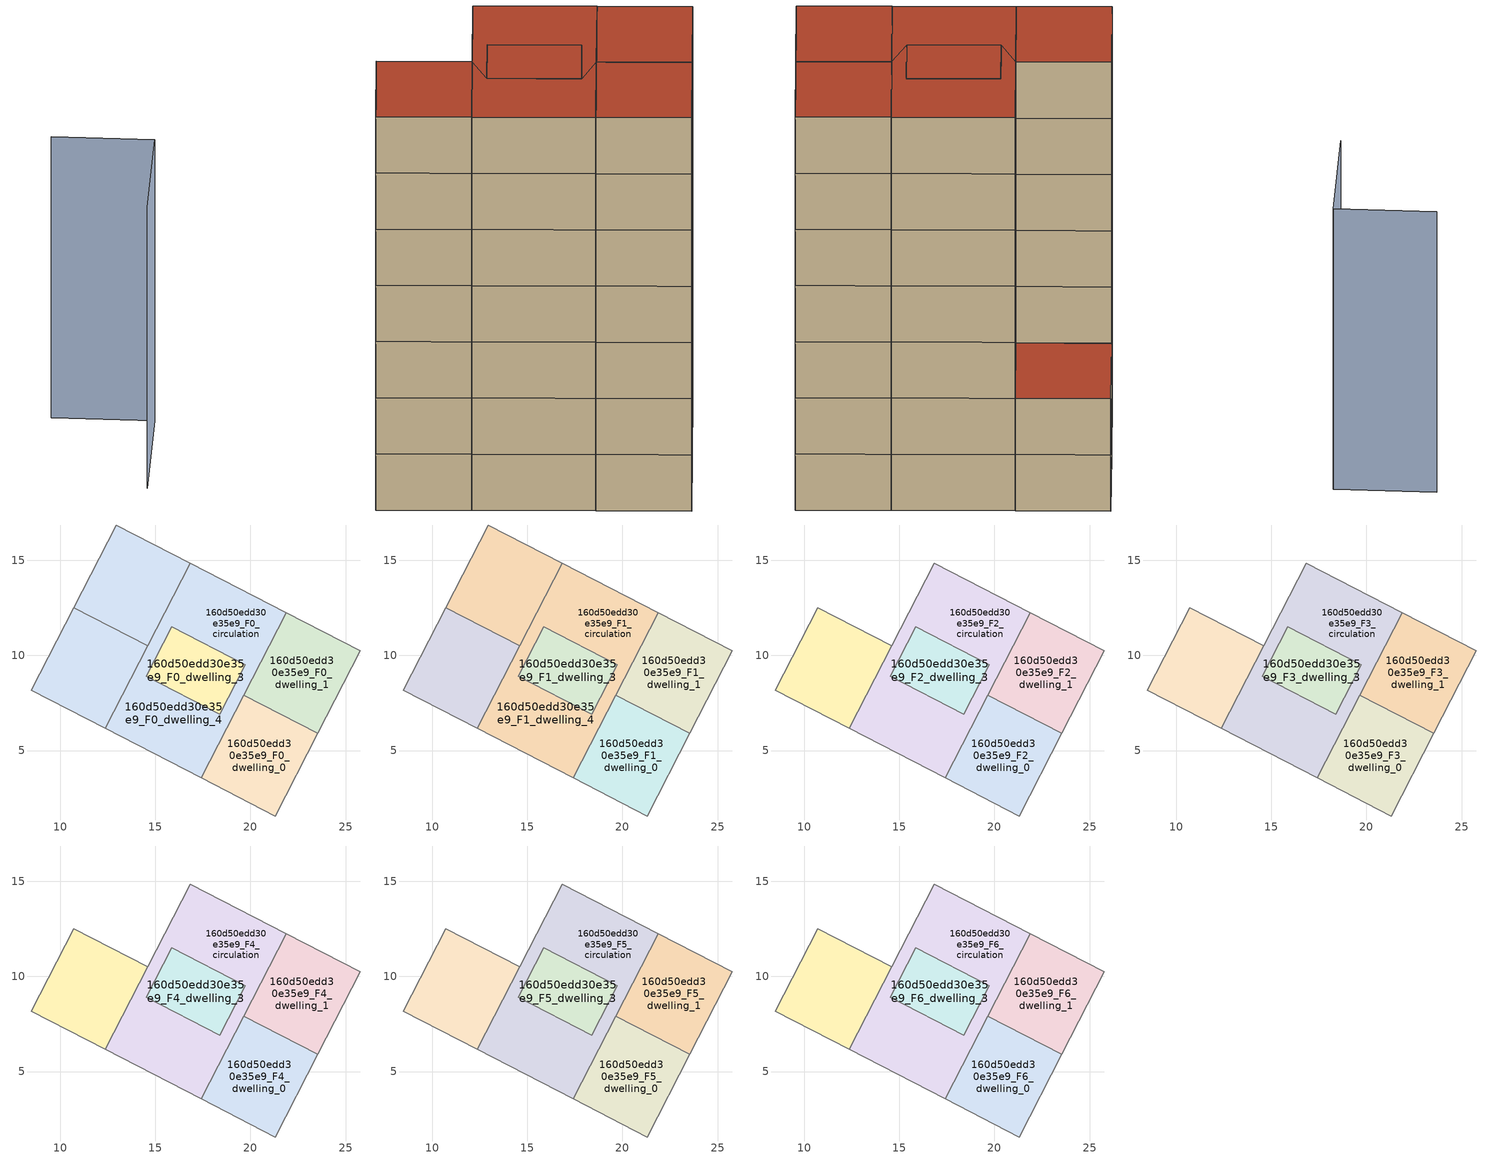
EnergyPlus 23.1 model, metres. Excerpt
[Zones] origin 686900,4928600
160d50edd30e35e9_F0_dwelling_0
 floor ground (EU_floor_Construction): 23.53,5.9 21.3,1.56 17.41,3.56 19.65,7.9 z0
 wall adiabatic (EU_wall_Construction): 21.3,1.56 23.53,5.9 19.65,7.9 17.41,3.56 21.3,1.56 z0:3
160d50edd30e35e9_F0_dwelling_1
 floor ground (EU_floor_Construction): 25.77,10.24 23.53,5.9 19.65,7.9 21.88,12.25 z0
 wall adiabatic (EU_wall_Construction): 23.53,5.9 25.77,10.24 21.88,12.25 19.65,7.9 23.53,5.9 z0:3
160d50edd30e35e9_F0_dwelling_2
 floor ground (EU_floor_Construction): 14.61,10.5 12.37,6.16 8.49,8.16 10.72,12.5 z0; 21.88,12.25 19.65,7.9 18.38,6.91 19.72,9.52 15.88,11.5 14.53,8.89 14.61,10.5 16.84,14.84 z0; 19.65,7.9 17.41,3.56 12.37,6.16 14.61,10.5 14.53,8.89 18.38,6.91 z0; 16.84,14.84 14.61,10.5 10.72,12.5 12.96,16.84 z0; 19.72,9.52 18.38,6.91 14.53,8.89 15.88,11.5 z0
 wall adiabatic (EU_wall_Construction): 12.37,6.16 17.41,3.56 19.65,7.9 21.88,12.25 16.84,14.84 14.61,10.5 12.37,6.16 z0:3
160d50edd30e35e9_F0_dwelling_3
 floor ground (EU_floor_Construction): 14.61,10.5 12.37,6.16 8.49,8.16 10.72,12.5 z0; 21.88,12.25 19.65,7.9 17.41,3.56 12.37,6.16 14.61,10.5 16.84,14.84 z0
 wall adiabatic (EU_wall_Construction): 10.72,12.5 8.49,8.16 12.37,6.16 14.61,10.5 z0:3
 wall to 160d50edd30e35e9_F0_dwelling_4 (EU_wall_Construction): 14.61,10.5 10.72,12.5 z0:3
160d50edd30e35e9_F0_dwelling_4
 floor ground (EU_floor_Construction): 21.88,12.25 19.65,7.9 17.41,3.56 12.37,6.16 14.61,10.5 16.84,14.84 z0; 16.84,14.84 14.61,10.5 10.72,12.5 12.96,16.84 z0
 wall adiabatic (EU_wall_Construction): 14.61,10.5 16.84,14.84 12.96,16.84 10.72,12.5 z0:3
160d50edd30e35e9_F0_circulation
 floor ground (EU_floor_Construction): 19.72,9.52 18.38,6.91 14.53,8.89 15.88,11.5 z0; 19.65,7.9 17.41,3.56 12.37,6.16 14.61,10.5 14.53,8.89 18.38,6.91 z0; 21.88,12.25 19.65,7.9 18.38,6.91 19.72,9.52 15.88,11.5 14.53,8.89 14.61,10.5 16.84,14.84 z0
 wall adiabatic (EU_wall_Construction): 15.88,11.5 14.53,8.89 18.38,6.91 19.72,9.52 15.88,11.5 z0:3
160d50edd30e35e9_F1_dwelling_0
 floor to 160d50edd30e35e9_F0_dwelling_0 (EU_floor_Construction): 23.53,5.9 21.3,1.56 17.41,3.56 19.65,7.9 z3
 wall adiabatic (EU_wall_Construction): 21.3,1.56 23.53,5.9 19.65,7.9 17.41,3.56 21.3,1.56 z3:6
160d50edd30e35e9_F1_dwelling_1
 floor to 160d50edd30e35e9_F0_dwelling_1 (EU_floor_Construction): 25.77,10.24 23.53,5.9 19.65,7.9 21.88,12.25 z3
 wall adiabatic (EU_wall_Construction): 23.53,5.9 25.77,10.24 21.88,12.25 19.65,7.9 23.53,5.9 z3:6
160d50edd30e35e9_F1_dwelling_2
 floor outside (EU_floor_Construction): 19.65,7.9 17.41,3.56 12.37,6.16 14.61,10.5 14.53,8.89 18.38,6.91 z3; 14.61,10.5 12.37,6.16 8.49,8.16 10.72,12.5 z3; 16.84,14.84 14.61,10.5 10.72,12.5 12.96,16.84 z3; 19.72,9.52 18.38,6.91 14.53,8.89 15.88,11.5 z3
 floor to 160d50edd30e35e9_F0_dwelling_2 (EU_floor_Construction): 21.88,12.25 19.65,7.9 18.38,6.91 19.72,9.52 15.88,11.5 14.53,8.89 14.61,10.5 16.84,14.84 z3
 wall adiabatic (EU_wall_Construction): 12.37,6.16 17.41,3.56 19.65,7.9 21.88,12.25 16.84,14.84 14.61,10.5 12.37,6.16 z3:6
 roof outside (EU_floor_Construction): 14.61,10.5 16.84,14.84 12.96,16.84 10.72,12.5 z6
160d50edd30e35e9_F1_dwelling_3
 floor to 160d50edd30e35e9_F0_dwelling_3 (EU_floor_Construction): 14.61,10.5 12.37,6.16 8.49,8.16 10.72,12.5 z3; 21.88,12.25 19.65,7.9 17.41,3.56 12.37,6.16 14.61,10.5 16.84,14.84 z3
 wall adiabatic (EU_wall_Construction): 10.72,12.5 8.49,8.16 12.37,6.16 14.61,10.5 z3:6
 wall to 160d50edd30e35e9_F1_dwelling_4 (EU_wall_Construction): 14.61,10.5 10.72,12.5 z3:6
160d50edd30e35e9_F1_dwelling_4
 floor to 160d50edd30e35e9_F0_dwelling_4 (EU_floor_Construction): 16.84,14.84 14.61,10.5 10.72,12.5 12.96,16.84 z3; 21.88,12.25 19.65,7.9 17.41,3.56 12.37,6.16 14.61,10.5 16.84,14.84 z3
 wall adiabatic (EU_wall_Construction): 14.61,10.5 16.84,14.84 12.96,16.84 10.72,12.5 z3:6
 roof outside (EU_roof_Construction): 14.61,10.5 16.84,14.84 12.96,16.84 10.72,12.5 z6; 17.41,3.56 19.65,7.9 21.88,12.25 16.84,14.84 14.61,10.5 12.37,6.16 z6
160d50edd30e35e9_F1_circulation
 floor to 160d50edd30e35e9_F0_circulation (EU_floor_Construction): 19.72,9.52 18.38,6.91 14.53,8.89 15.88,11.5 z3; 19.65,7.9 17.41,3.56 12.37,6.16 14.61,10.5 14.53,8.89 18.38,6.91 z3; 21.88,12.25 19.65,7.9 18.38,6.91 19.72,9.52 15.88,11.5 14.53,8.89 14.61,10.5 16.84,14.84 z3
 wall adiabatic (EU_wall_Construction): 15.88,11.5 14.53,8.89 18.38,6.91 19.72,9.52 15.88,11.5 z3:6
160d50edd30e35e9_F2_dwelling_0
 floor to 160d50edd30e35e9_F1_dwelling_0 (EU_floor_Construction): 23.53,5.9 21.3,1.56 17.41,3.56 19.65,7.9 z6
 wall adiabatic (EU_wall_Construction): 21.3,1.56 23.53,5.9 19.65,7.9 17.41,3.56 21.3,1.56 z6:9
160d50edd30e35e9_F2_dwelling_1
 floor to 160d50edd30e35e9_F1_dwelling_1 (EU_floor_Construction): 25.77,10.24 23.53,5.9 19.65,7.9 21.88,12.25 z6
 wall adiabatic (EU_wall_Construction): 23.53,5.9 25.77,10.24 21.88,12.25 19.65,7.9 23.53,5.9 z6:9
160d50edd30e35e9_F2_dwelling_2
 floor outside (EU_floor_Construction): 19.65,7.9 17.41,3.56 12.37,6.16 14.61,10.5 14.53,8.89 18.38,6.91 z6; 14.61,10.5 12.37,6.16 8.49,8.16 10.72,12.5 z6; 19.72,9.52 18.38,6.91 14.53,8.89 15.88,11.5 z6
 floor to 160d50edd30e35e9_F1_dwelling_2 (EU_floor_Construction): 21.88,12.25 19.65,7.9 18.38,6.91 19.72,9.52 15.88,11.5 14.53,8.89 14.61,10.5 16.84,14.84 z6
 wall adiabatic (EU_wall_Construction): 12.37,6.16 17.41,3.56 19.65,7.9 21.88,12.25 16.84,14.84 14.61,10.5 12.37,6.16 z6:9
160d50edd30e35e9_F2_dwelling_3
 floor to 160d50edd30e35e9_F1_dwelling_3 (EU_floor_Construction): 14.61,10.5 12.37,6.16 8.49,8.16 10.72,12.5 z6; 21.88,12.25 19.65,7.9 17.41,3.56 12.37,6.16 14.61,10.5 16.84,14.84 z6
 wall adiabatic (EU_wall_Construction): 12.37,6.16 14.61,10.5 10.72,12.5 8.49,8.16 12.37,6.16 z6:9
160d50edd30e35e9_F2_circulation
 floor to 160d50edd30e35e9_F1_circulation (EU_floor_Construction): 19.72,9.52 18.38,6.91 14.53,8.89 15.88,11.5 z6; 19.65,7.9 17.41,3.56 12.37,6.16 14.61,10.5 14.53,8.89 18.38,6.91 z6; 21.88,12.25 19.65,7.9 18.38,6.91 19.72,9.52 15.88,11.5 14.53,8.89 14.61,10.5 16.84,14.84 z6
 wall adiabatic (EU_wall_Construction): 15.88,11.5 14.53,8.89 18.38,6.91 19.72,9.52 15.88,11.5 z6:9
160d50edd30e35e9_F3_dwelling_0
 floor to 160d50edd30e35e9_F2_dwelling_0 (EU_floor_Construction): 23.53,5.9 21.3,1.56 17.41,3.56 19.65,7.9 z9
 wall adiabatic (EU_wall_Construction): 21.3,1.56 23.53,5.9 19.65,7.9 17.41,3.56 21.3,1.56 z9:12
160d50edd30e35e9_F3_dwelling_1
 floor to 160d50edd30e35e9_F2_dwelling_1 (EU_floor_Construction): 25.77,10.24 23.53,5.9 19.65,7.9 21.88,12.25 z9
 wall adiabatic (EU_wall_Construction): 23.53,5.9 25.77,10.24 21.88,12.25 19.65,7.9 23.53,5.9 z9:12
160d50edd30e35e9_F3_dwelling_2
 floor outside (EU_floor_Construction): 19.65,7.9 17.41,3.56 12.37,6.16 14.61,10.5 14.53,8.89 18.38,6.91 z9; 14.61,10.5 12.37,6.16 8.49,8.16 10.72,12.5 z9; 19.72,9.52 18.38,6.91 14.53,8.89 15.88,11.5 z9
 floor to 160d50edd30e35e9_F2_dwelling_2 (EU_floor_Construction): 21.88,12.25 19.65,7.9 18.38,6.91 19.72,9.52 15.88,11.5 14.53,8.89 14.61,10.5 16.84,14.84 z9
 wall adiabatic (EU_wall_Construction): 12.37,6.16 17.41,3.56 19.65,7.9 21.88,12.25 16.84,14.84 14.61,10.5 12.37,6.16 z9:12
160d50edd30e35e9_F3_dwelling_3
 floor to 160d50edd30e35e9_F2_dwelling_3 (EU_floor_Construction): 14.61,10.5 12.37,6.16 8.49,8.16 10.72,12.5 z9; 21.88,12.25 19.65,7.9 17.41,3.56 12.37,6.16 14.61,10.5 16.84,14.84 z9
 wall adiabatic (EU_wall_Construction): 12.37,6.16 14.61,10.5 10.72,12.5 8.49,8.16 12.37,6.16 z9:12
160d50edd30e35e9_F3_circulation
 floor to 160d50edd30e35e9_F2_circulation (EU_floor_Construction): 19.72,9.52 18.38,6.91 14.53,8.89 15.88,11.5 z9; 19.65,7.9 17.41,3.56 12.37,6.16 14.61,10.5 14.53,8.89 18.38,6.91 z9; 21.88,12.25 19.65,7.9 18.38,6.91 19.72,9.52 15.88,11.5 14.53,8.89 14.61,10.5 16.84,14.84 z9
 wall adiabatic (EU_wall_Construction): 15.88,11.5 14.53,8.89 18.38,6.91 19.72,9.52 15.88,11.5 z9:12
160d50edd30e35e9_F4_dwelling_0
 floor to 160d50edd30e35e9_F3_dwelling_0 (EU_floor_Construction): 23.53,5.9 21.3,1.56 17.41,3.56 19.65,7.9 z12
 wall adiabatic (EU_wall_Construction): 21.3,1.56 23.53,5.9 19.65,7.9 17.41,3.56 21.3,1.56 z12:15
160d50edd30e35e9_F4_dwelling_1
 floor to 160d50edd30e35e9_F3_dwelling_1 (EU_floor_Construction): 25.77,10.24 23.53,5.9 19.65,7.9 21.88,12.25 z12
 wall adiabatic (EU_wall_Construction): 23.53,5.9 25.77,10.24 21.88,12.25 19.65,7.9 23.53,5.9 z12:15
160d50edd30e35e9_F4_dwelling_2
 floor outside (EU_floor_Construction): 19.65,7.9 17.41,3.56 12.37,6.16 14.61,10.5 14.53,8.89 18.38,6.91 z12; 14.61,10.5 12.37,6.16 8.49,8.16 10.72,12.5 z12; 19.72,9.52 18.38,6.91 14.53,8.89 15.88,11.5 z12
 floor to 160d50edd30e35e9_F3_dwelling_2 (EU_floor_Construction): 21.88,12.25 19.65,7.9 18.38,6.91 19.72,9.52 15.88,11.5 14.53,8.89 14.61,10.5 16.84,14.84 z12
 wall adiabatic (EU_wall_Construction): 12.37,6.16 17.41,3.56 19.65,7.9 21.88,12.25 16.84,14.84 14.61,10.5 12.37,6.16 z12:15
160d50edd30e35e9_F4_dwelling_3
 floor to 160d50edd30e35e9_F3_dwelling_3 (EU_floor_Construction): 14.61,10.5 12.37,6.16 8.49,8.16 10.72,12.5 z12; 21.88,12.25 19.65,7.9 17.41,3.56 12.37,6.16 14.61,10.5 16.84,14.84 z12
 wall adiabatic (EU_wall_Construction): 12.37,6.16 14.61,10.5 10.72,12.5 8.49,8.16 12.37,6.16 z12:15
160d50edd30e35e9_F4_circulation
 floor to 160d50edd30e35e9_F3_circulation (EU_floor_Construction): 19.72,9.52 18.38,6.91 14.53,8.89 15.88,11.5 z12; 19.65,7.9 17.41,3.56 12.37,6.16 14.61,10.5 14.53,8.89 18.38,6.91 z12; 21.88,12.25 19.65,7.9 18.38,6.91 19.72,9.52 15.88,11.5 14.53,8.89 14.61,10.5 16.84,14.84 z12
 wall adiabatic (EU_wall_Construction): 15.88,11.5 14.53,8.89 18.38,6.91 19.72,9.52 15.88,11.5 z12:15
160d50edd30e35e9_F5_dwelling_0
 floor to 160d50edd30e35e9_F4_dwelling_0 (EU_floor_Construction): 23.53,5.9 21.3,1.56 17.41,3.56 19.65,7.9 z15
 wall adiabatic (EU_wall_Construction): 21.3,1.56 23.53,5.9 19.65,7.9 17.41,3.56 21.3,1.56 z15:18
160d50edd30e35e9_F5_dwelling_1
 floor to 160d50edd30e35e9_F4_dwelling_1 (EU_floor_Construction): 25.77,10.24 23.53,5.9 19.65,7.9 21.88,12.25 z15
 wall adiabatic (EU_wall_Construction): 23.53,5.9 25.77,10.24 21.88,12.25 19.65,7.9 23.53,5.9 z15:18
160d50edd30e35e9_F5_dwelling_2
 floor outside (EU_floor_Construction): 19.65,7.9 17.41,3.56 12.37,6.16 14.61,10.5 14.53,8.89 18.38,6.91 z15; 14.61,10.5 12.37,6.16 8.49,8.16 10.72,12.5 z15; 19.72,9.52 18.38,6.91 14.53,8.89 15.88,11.5 z15
 floor to 160d50edd30e35e9_F4_dwelling_2 (EU_floor_Construction): 21.88,12.25 19.65,7.9 18.38,6.91 19.72,9.52 15.88,11.5 14.53,8.89 14.61,10.5 16.84,14.84 z15
 wall adiabatic (EU_wall_Construction): 12.37,6.16 17.41,3.56 19.65,7.9 21.88,12.25 16.84,14.84 14.61,10.5 12.37,6.16 z15:18
160d50edd30e35e9_F5_dwelling_3
 floor to 160d50edd30e35e9_F4_dwelling_3 (EU_floor_Construction): 14.61,10.5 12.37,6.16 8.49,8.16 10.72,12.5 z15; 21.88,12.25 19.65,7.9 17.41,3.56 12.37,6.16 14.61,10.5 16.84,14.84 z15
 wall adiabatic (EU_wall_Construction): 12.37,6.16 14.61,10.5 10.72,12.5 8.49,8.16 12.37,6.16 z15:18
160d50edd30e35e9_F5_circulation
 floor to 160d50edd30e35e9_F4_circulation (EU_floor_Construction): 19.72,9.52 18.38,6.91 14.53,8.89 15.88,11.5 z15; 19.65,7.9 17.41,3.56 12.37,6.16 14.61,10.5 14.53,8.89 18.38,6.91 z15; 21.88,12.25 19.65,7.9 18.38,6.91 19.72,9.52 15.88,11.5 14.53,8.89 14.61,10.5 16.84,14.84 z15
 wall adiabatic (EU_wall_Construction): 15.88,11.5 14.53,8.89 18.38,6.91 19.72,9.52 15.88,11.5 z15:18
160d50edd30e35e9_F6_dwelling_0
 floor to 160d50edd30e35e9_F5_dwelling_0 (EU_floor_Construction): 23.53,5.9 21.3,1.56 17.41,3.56 19.65,7.9 z18
 wall adiabatic (EU_wall_Construction): 21.3,1.56 23.53,5.9 19.65,7.9 17.41,3.56 21.3,1.56 z18:21
 roof outside (EU_roof_Construction): 21.3,1.56 23.53,5.9 19.65,7.9 17.41,3.56 z21
160d50edd30e35e9_F6_dwelling_1
 floor to 160d50edd30e35e9_F5_dwelling_1 (EU_floor_Construction): 25.77,10.24 23.53,5.9 19.65,7.9 21.88,12.25 z18
 wall adiabatic (EU_wall_Construction): 23.53,5.9 25.77,10.24 21.88,12.25 19.65,7.9 23.53,5.9 z18:21
 roof outside (EU_roof_Construction): 23.53,5.9 25.77,10.24 21.88,12.25 19.65,7.9 z21
160d50edd30e35e9_F6_dwelling_2
 floor outside (EU_floor_Construction): 19.65,7.9 17.41,3.56 12.37,6.16 14.61,10.5 14.53,8.89 18.38,6.91 z18; 14.61,10.5 12.37,6.16 8.49,8.16 10.72,12.5 z18; 19.72,9.52 18.38,6.91 14.53,8.89 15.88,11.5 z18
 floor to 160d50edd30e35e9_F5_dwelling_2 (EU_floor_Construction): 21.88,12.25 19.65,7.9 18.38,6.91 19.72,9.52 15.88,11.5 14.53,8.89 14.61,10.5 16.84,14.84 z18
 wall adiabatic (EU_wall_Construction): 12.37,6.16 17.41,3.56 19.65,7.9 21.88,12.25 16.84,14.84 14.61,10.5 12.37,6.16 z18:21
 roof outside (EU_roof_Construction): 19.65,7.9 21.88,12.25 16.84,14.84 14.61,10.5 14.53,8.89 15.88,11.5 19.72,9.52 18.38,6.91 z21; 12.37,6.16 14.61,10.5 10.72,12.5 8.49,8.16 z21; 17.41,3.56 19.65,7.9 18.38,6.91 14.53,8.89 14.61,10.5 12.37,6.16 z21; 18.38,6.91 19.72,9.52 15.88,11.5 14.53,8.89 z21
160d50edd30e35e9_F6_dwelling_3
 floor to 160d50edd30e35e9_F5_dwelling_3 (EU_floor_Construction): 14.61,10.5 12.37,6.16 8.49,8.16 10.72,12.5 z18; 21.88,12.25 19.65,7.9 17.41,3.56 12.37,6.16 14.61,10.5 16.84,14.84 z18
 wall adiabatic (EU_wall_Construction): 12.37,6.16 14.61,10.5 10.72,12.5 8.49,8.16 12.37,6.16 z18:21
 roof outside (EU_roof_Construction): 17.41,3.56 19.65,7.9 21.88,12.25 16.84,14.84 14.61,10.5 12.37,6.16 z21; 12.37,6.16 14.61,10.5 10.72,12.5 8.49,8.16 z21
160d50edd30e35e9_F6_circulation
 floor to 160d50edd30e35e9_F5_circulation (EU_floor_Construction): 19.72,9.52 18.38,6.91 14.53,8.89 15.88,11.5 z18; 19.65,7.9 17.41,3.56 12.37,6.16 14.61,10.5 14.53,8.89 18.38,6.91 z18; 21.88,12.25 19.65,7.9 18.38,6.91 19.72,9.52 15.88,11.5 14.53,8.89 14.61,10.5 16.84,14.84 z18
 wall adiabatic (EU_wall_Construction): 15.88,11.5 14.53,8.89 18.38,6.91 19.72,9.52 15.88,11.5 z18:21
 roof outside (EU_roof_Construction): 19.65,7.9 21.88,12.25 16.84,14.84 14.61,10.5 14.53,8.89 15.88,11.5 19.72,9.52 18.38,6.91 z21; 18.38,6.91 19.72,9.52 15.88,11.5 14.53,8.89 z21; 17.41,3.56 19.65,7.9 18.38,6.91 14.53,8.89 14.61,10.5 12.37,6.16 z21
shading: -1.04,22.12 3.04,19.74 / 3.04,19.74 0.06,14.6 z0:15
[Building]
EU S2 Campaign: North Axis=0; Terrain=City; Solar Distribution=FullExterior
[Site:Location]
Bologna: Latitude=44.5; Longitude=11.25; Time Zone=1; Elevation=37
[SizingPeriod:WeatherFileDays]
AnnualSizingPeriod: Begin Month=1; Begin Day of Month=1; End Month=12; End Day of Month=31; Day of Week for Start Day=Monday; Use Weather File Daylight Saving Period=No; Use Weather File Rain and Snow Indicators=No
[MATERIAL]
EU_InternalMass_Material: Roughness=MediumRough; Thickness=0.1; Conductivity=1; Density=1800; Specific Heat=900; Thermal Absorptance=0.9; Solar Absorptance=0.7; Visible Absorptance=0.7
[MATERIAL:NOMASS] Roughness=MediumRough; Thermal Absorptance=0.9; Solar Absorptance=0.7; Visible Absorptance=0.7
Name | Thermal Resistance
EU_wall_NoMass | 0.779417
EU_roof_NoMass | 0.435466
EU_floor_NoMass | 0.588222
[CONSTRUCTION]
EU_wall_Construction: EU_wall_NoMass
EU_roof_Construction: EU_roof_NoMass
EU_floor_Construction: EU_floor_NoMass
EU_InternalMass_Construction: EU_InternalMass_Material
[ZONE] Type=1; Multiplier=1; Ceiling Height=autocalculate; Floor Area=autocalculate; Part of Total Floor Area=Yes
Name | Volume
160d50edd30e35e9_F0_dwelling_0; 160d50edd30e35e9_F1_dwelling_0; 160d50edd30e35e9_F2_dwelling_0; 160d50edd30e35e9_F3_dwelling_0; 160d50edd30e35e9_F4_dwelling_0; 160d50edd30e35e9_F5_dwelling_0; 160d50edd30e35e9_F6_dwelling_0 | 64.0554
160d50edd30e35e9_F0_dwelling_1; 160d50edd30e35e9_F1_dwelling_1; 160d50edd30e35e9_F2_dwelling_1; 160d50edd30e35e9_F3_dwelling_1; 160d50edd30e35e9_F4_dwelling_1; 160d50edd30e35e9_F5_dwelling_1; 160d50edd30e35e9_F6_dwelling_1 | 64.0562
160d50edd30e35e9_F0_dwelling_2; 160d50edd30e35e9_F1_dwelling_2 | 294.232
160d50edd30e35e9_F2_dwelling_2; 160d50edd30e35e9_F3_dwelling_2; 160d50edd30e35e9_F4_dwelling_2; 160d50edd30e35e9_F5_dwelling_2; 160d50edd30e35e9_F6_dwelling_2; 160d50edd30e35e9_F1_dwelling_3; 160d50edd30e35e9_F2_dwelling_3; 160d50edd30e35e9_F3_dwelling_3; 160d50edd30e35e9_F4_dwelling_3; 160d50edd30e35e9_F5_dwelling_3; 160d50edd30e35e9_F6_dwelling_3; 160d50edd30e35e9_F0_dwelling_4; 160d50edd30e35e9_F1_dwelling_4 | 230.177
160d50edd30e35e9_F0_dwelling_3 | 230.176
160d50edd30e35e9_F0_circulation; 160d50edd30e35e9_F1_circulation; 160d50edd30e35e9_F2_circulation; 160d50edd30e35e9_F3_circulation; 160d50edd30e35e9_F4_circulation; 160d50edd30e35e9_F5_circulation; 160d50edd30e35e9_F6_circulation | 166.121
[INTERNALMASS] Construction=EU_InternalMass_Construction
Name | Zone or ZoneList | Surface Area
160d50edd30e35e9_F0_dwelling_0_EU_InternalMass | 160d50edd30e35e9_F0_dwelling_0 | 21.3517
160d50edd30e35e9_F0_dwelling_1_EU_InternalMass | 160d50edd30e35e9_F0_dwelling_1 | 21.3517
160d50edd30e35e9_F0_dwelling_2_EU_InternalMass | 160d50edd30e35e9_F0_dwelling_2 | 42.7034
160d50edd30e35e9_F0_dwelling_3_EU_InternalMass | 160d50edd30e35e9_F0_dwelling_3 | 21.3517
160d50edd30e35e9_F0_dwelling_4_EU_InternalMass | 160d50edd30e35e9_F0_dwelling_4 | 21.3517
160d50edd30e35e9_F1_dwelling_0_EU_InternalMass | 160d50edd30e35e9_F1_dwelling_0 | 21.3517
160d50edd30e35e9_F1_dwelling_1_EU_InternalMass | 160d50edd30e35e9_F1_dwelling_1 | 21.3517
160d50edd30e35e9_F1_dwelling_2_EU_InternalMass | 160d50edd30e35e9_F1_dwelling_2 | 42.7034
160d50edd30e35e9_F1_dwelling_3_EU_InternalMass | 160d50edd30e35e9_F1_dwelling_3 | 21.3517
160d50edd30e35e9_F1_dwelling_4_EU_InternalMass | 160d50edd30e35e9_F1_dwelling_4 | 21.3517
160d50edd30e35e9_F2_dwelling_0_EU_InternalMass | 160d50edd30e35e9_F2_dwelling_0 | 32.0276
160d50edd30e35e9_F2_dwelling_1_EU_InternalMass | 160d50edd30e35e9_F2_dwelling_1 | 32.0276
160d50edd30e35e9_F2_dwelling_2_EU_InternalMass | 160d50edd30e35e9_F2_dwelling_2 | 32.0276
160d50edd30e35e9_F2_dwelling_3_EU_InternalMass | 160d50edd30e35e9_F2_dwelling_3 | 32.0276
160d50edd30e35e9_F3_dwelling_0_EU_InternalMass | 160d50edd30e35e9_F3_dwelling_0 | 32.0276
160d50edd30e35e9_F3_dwelling_1_EU_InternalMass | 160d50edd30e35e9_F3_dwelling_1 | 32.0276
160d50edd30e35e9_F3_dwelling_2_EU_InternalMass | 160d50edd30e35e9_F3_dwelling_2 | 32.0276
160d50edd30e35e9_F3_dwelling_3_EU_InternalMass | 160d50edd30e35e9_F3_dwelling_3 | 32.0276
160d50edd30e35e9_F4_dwelling_0_EU_InternalMass | 160d50edd30e35e9_F4_dwelling_0 | 32.0276
160d50edd30e35e9_F4_dwelling_1_EU_InternalMass | 160d50edd30e35e9_F4_dwelling_1 | 32.0276
160d50edd30e35e9_F4_dwelling_2_EU_InternalMass | 160d50edd30e35e9_F4_dwelling_2 | 32.0276
160d50edd30e35e9_F4_dwelling_3_EU_InternalMass | 160d50edd30e35e9_F4_dwelling_3 | 32.0276
160d50edd30e35e9_F5_dwelling_0_EU_InternalMass | 160d50edd30e35e9_F5_dwelling_0 | 32.0276
160d50edd30e35e9_F5_dwelling_1_EU_InternalMass | 160d50edd30e35e9_F5_dwelling_1 | 32.0276
160d50edd30e35e9_F5_dwelling_2_EU_InternalMass | 160d50edd30e35e9_F5_dwelling_2 | 32.0276
160d50edd30e35e9_F5_dwelling_3_EU_InternalMass | 160d50edd30e35e9_F5_dwelling_3 | 32.0276
160d50edd30e35e9_F6_dwelling_0_EU_InternalMass | 160d50edd30e35e9_F6_dwelling_0 | 32.0276
160d50edd30e35e9_F6_dwelling_1_EU_InternalMass | 160d50edd30e35e9_F6_dwelling_1 | 32.0276
160d50edd30e35e9_F6_dwelling_2_EU_InternalMass | 160d50edd30e35e9_F6_dwelling_2 | 32.0276
160d50edd30e35e9_F6_dwelling_3_EU_InternalMass | 160d50edd30e35e9_F6_dwelling_3 | 32.0276
[OTHEREQUIPMENT] Fuel Type=Electricity; Design Level Calculation Method=Watts/Area; Power per Zone Floor Area=1; Fraction Latent=0; Fraction Radiant=0; Fraction Lost=0; Carbon Dioxide Generation Rate=0; EndUse Subcategory=EU_Step8_InternalGains
Name | Zone or ZoneList or Space or SpaceList | Schedule
EU_Step8_InternalGain_160d50edd30e35e9_F0_dwelling_0_f000 | 160d50edd30e35e9_F0_dwelling_0 | EU_Step8_GainSchedule_160d50edd30e35e9_F0_dwelling_0_f000
EU_Step8_InternalGain_160d50edd30e35e9_F0_dwelling_1_f000 | 160d50edd30e35e9_F0_dwelling_1 | EU_Step8_GainSchedule_160d50edd30e35e9_F0_dwelling_1_f000
EU_Step8_InternalGain_160d50edd30e35e9_F0_dwelling_2_f000 | 160d50edd30e35e9_F0_dwelling_2 | EU_Step8_GainSchedule_160d50edd30e35e9_F0_dwelling_2_f000
EU_Step8_InternalGain_160d50edd30e35e9_F0_dwelling_3_f000 | 160d50edd30e35e9_F0_dwelling_3 | EU_Step8_GainSchedule_160d50edd30e35e9_F0_dwelling_3_f000
EU_Step8_InternalGain_160d50edd30e35e9_F0_dwelling_4_f000 | 160d50edd30e35e9_F0_dwelling_4 | EU_Step8_GainSchedule_160d50edd30e35e9_F0_dwelling_4_f000
EU_Step8_InternalGain_160d50edd30e35e9_F1_dwelling_0_f000 | 160d50edd30e35e9_F1_dwelling_0 | EU_Step8_GainSchedule_160d50edd30e35e9_F1_dwelling_0_f000
EU_Step8_InternalGain_160d50edd30e35e9_F1_dwelling_1_f000 | 160d50edd30e35e9_F1_dwelling_1 | EU_Step8_GainSchedule_160d50edd30e35e9_F1_dwelling_1_f000
EU_Step8_InternalGain_160d50edd30e35e9_F1_dwelling_2_f000 | 160d50edd30e35e9_F1_dwelling_2 | EU_Step8_GainSchedule_160d50edd30e35e9_F1_dwelling_2_f000
EU_Step8_InternalGain_160d50edd30e35e9_F1_dwelling_3_f000 | 160d50edd30e35e9_F1_dwelling_3 | EU_Step8_GainSchedule_160d50edd30e35e9_F1_dwelling_3_f000
EU_Step8_InternalGain_160d50edd30e35e9_F1_dwelling_4_f000 | 160d50edd30e35e9_F1_dwelling_4 | EU_Step8_GainSchedule_160d50edd30e35e9_F1_dwelling_4_f000
EU_Step8_InternalGain_160d50edd30e35e9_F2_dwelling_0_f000 | 160d50edd30e35e9_F2_dwelling_0 | EU_Step8_GainSchedule_160d50edd30e35e9_F2_dwelling_0_f000
EU_Step8_InternalGain_160d50edd30e35e9_F2_dwelling_1_f000 | 160d50edd30e35e9_F2_dwelling_1 | EU_Step8_GainSchedule_160d50edd30e35e9_F2_dwelling_1_f000
EU_Step8_InternalGain_160d50edd30e35e9_F2_dwelling_2_f000 | 160d50edd30e35e9_F2_dwelling_2 | EU_Step8_GainSchedule_160d50edd30e35e9_F2_dwelling_2_f000
EU_Step8_InternalGain_160d50edd30e35e9_F2_dwelling_3_f000 | 160d50edd30e35e9_F2_dwelling_3 | EU_Step8_GainSchedule_160d50edd30e35e9_F2_dwelling_3_f000
EU_Step8_InternalGain_160d50edd30e35e9_F3_dwelling_0_f000 | 160d50edd30e35e9_F3_dwelling_0 | EU_Step8_GainSchedule_160d50edd30e35e9_F3_dwelling_0_f000
EU_Step8_InternalGain_160d50edd30e35e9_F3_dwelling_1_f000 | 160d50edd30e35e9_F3_dwelling_1 | EU_Step8_GainSchedule_160d50edd30e35e9_F3_dwelling_1_f000
EU_Step8_InternalGain_160d50edd30e35e9_F3_dwelling_2_f000 | 160d50edd30e35e9_F3_dwelling_2 | EU_Step8_GainSchedule_160d50edd30e35e9_F3_dwelling_2_f000
EU_Step8_InternalGain_160d50edd30e35e9_F3_dwelling_3_f000 | 160d50edd30e35e9_F3_dwelling_3 | EU_Step8_GainSchedule_160d50edd30e35e9_F3_dwelling_3_f000
EU_Step8_InternalGain_160d50edd30e35e9_F4_dwelling_0_f000 | 160d50edd30e35e9_F4_dwelling_0 | EU_Step8_GainSchedule_160d50edd30e35e9_F4_dwelling_0_f000
EU_Step8_InternalGain_160d50edd30e35e9_F4_dwelling_1_f000 | 160d50edd30e35e9_F4_dwelling_1 | EU_Step8_GainSchedule_160d50edd30e35e9_F4_dwelling_1_f000
EU_Step8_InternalGain_160d50edd30e35e9_F4_dwelling_2_f000 | 160d50edd30e35e9_F4_dwelling_2 | EU_Step8_GainSchedule_160d50edd30e35e9_F4_dwelling_2_f000
EU_Step8_InternalGain_160d50edd30e35e9_F4_dwelling_3_f000 | 160d50edd30e35e9_F4_dwelling_3 | EU_Step8_GainSchedule_160d50edd30e35e9_F4_dwelling_3_f000
EU_Step8_InternalGain_160d50edd30e35e9_F5_dwelling_0_f000 | 160d50edd30e35e9_F5_dwelling_0 | EU_Step8_GainSchedule_160d50edd30e35e9_F5_dwelling_0_f000
EU_Step8_InternalGain_160d50edd30e35e9_F5_dwelling_1_f000 | 160d50edd30e35e9_F5_dwelling_1 | EU_Step8_GainSchedule_160d50edd30e35e9_F5_dwelling_1_f000
EU_Step8_InternalGain_160d50edd30e35e9_F5_dwelling_2_f000 | 160d50edd30e35e9_F5_dwelling_2 | EU_Step8_GainSchedule_160d50edd30e35e9_F5_dwelling_2_f000
EU_Step8_InternalGain_160d50edd30e35e9_F5_dwelling_3_f000 | 160d50edd30e35e9_F5_dwelling_3 | EU_Step8_GainSchedule_160d50edd30e35e9_F5_dwelling_3_f000
EU_Step8_InternalGain_160d50edd30e35e9_F6_dwelling_0_f000 | 160d50edd30e35e9_F6_dwelling_0 | EU_Step8_GainSchedule_160d50edd30e35e9_F6_dwelling_0_f000
EU_Step8_InternalGain_160d50edd30e35e9_F6_dwelling_1_f000 | 160d50edd30e35e9_F6_dwelling_1 | EU_Step8_GainSchedule_160d50edd30e35e9_F6_dwelling_1_f000
EU_Step8_InternalGain_160d50edd30e35e9_F6_dwelling_2_f000 | 160d50edd30e35e9_F6_dwelling_2 | EU_Step8_GainSchedule_160d50edd30e35e9_F6_dwelling_2_f000
EU_Step8_InternalGain_160d50edd30e35e9_F6_dwelling_3_f000 | 160d50edd30e35e9_F6_dwelling_3 | EU_Step8_GainSchedule_160d50edd30e35e9_F6_dwelling_3_f000
[ZONEINFILTRATION:DESIGNFLOWRATE] Schedule=EU_AlwaysOn; Design Flow Rate Calculation Method=Flow/Area; Flow Rate per Floor Area=0.0005; Constant Term Coefficient=1; Temperature Term Coefficient=0; Velocity Term Coefficient=0; Velocity Squared Term Coefficient=0
Name | Zone or ZoneList or Space or SpaceList
EU_Circulation_Infiltration_160d50edd30e35e9_F0_circulation | 160d50edd30e35e9_F0_circulation
EU_Circulation_Infiltration_160d50edd30e35e9_F1_circulation | 160d50edd30e35e9_F1_circulation
EU_Circulation_Infiltration_160d50edd30e35e9_F2_circulation | 160d50edd30e35e9_F2_circulation
EU_Circulation_Infiltration_160d50edd30e35e9_F3_circulation | 160d50edd30e35e9_F3_circulation
EU_Circulation_Infiltration_160d50edd30e35e9_F4_circulation | 160d50edd30e35e9_F4_circulation
EU_Circulation_Infiltration_160d50edd30e35e9_F5_circulation | 160d50edd30e35e9_F5_circulation
EU_Circulation_Infiltration_160d50edd30e35e9_F6_circulation | 160d50edd30e35e9_F6_circulation
[ZONEVENTILATION:DESIGNFLOWRATE] Schedule=EU_AlwaysOn; Design Flow Rate Calculation Method=AirChanges/Hour; Air Changes per Hour=0.712058; Ventilation Type=Natural; Fan Pressure Rise=0; Fan Total Efficiency=1; Constant Term Coefficient=1; Temperature Term Coefficient=0; Velocity Term Coefficient=0; Velocity Squared Term Coefficient=0; Minimum Indoor Temperature=-100; Maximum Indoor Temperature=100; Delta Temperature=-100; Minimum Outdoor Temperature=-100; Maximum Outdoor Temperature=100; Maximum Wind Speed=40
Name | Zone or ZoneList or Space or SpaceList
EU_ConstantAir_160d50edd30e35e9_F0_dwelling_0 | 160d50edd30e35e9_F0_dwelling_0
EU_ConstantAir_160d50edd30e35e9_F0_dwelling_1 | 160d50edd30e35e9_F0_dwelling_1
EU_ConstantAir_160d50edd30e35e9_F0_dwelling_2 | 160d50edd30e35e9_F0_dwelling_2
EU_ConstantAir_160d50edd30e35e9_F0_dwelling_3 | 160d50edd30e35e9_F0_dwelling_3
EU_ConstantAir_160d50edd30e35e9_F0_dwelling_4 | 160d50edd30e35e9_F0_dwelling_4
EU_ConstantAir_160d50edd30e35e9_F1_dwelling_0 | 160d50edd30e35e9_F1_dwelling_0
EU_ConstantAir_160d50edd30e35e9_F1_dwelling_1 | 160d50edd30e35e9_F1_dwelling_1
EU_ConstantAir_160d50edd30e35e9_F1_dwelling_2 | 160d50edd30e35e9_F1_dwelling_2
EU_ConstantAir_160d50edd30e35e9_F1_dwelling_3 | 160d50edd30e35e9_F1_dwelling_3
EU_ConstantAir_160d50edd30e35e9_F1_dwelling_4 | 160d50edd30e35e9_F1_dwelling_4
EU_ConstantAir_160d50edd30e35e9_F2_dwelling_0 | 160d50edd30e35e9_F2_dwelling_0
EU_ConstantAir_160d50edd30e35e9_F2_dwelling_1 | 160d50edd30e35e9_F2_dwelling_1
EU_ConstantAir_160d50edd30e35e9_F2_dwelling_2 | 160d50edd30e35e9_F2_dwelling_2
EU_ConstantAir_160d50edd30e35e9_F2_dwelling_3 | 160d50edd30e35e9_F2_dwelling_3
EU_ConstantAir_160d50edd30e35e9_F3_dwelling_0 | 160d50edd30e35e9_F3_dwelling_0
EU_ConstantAir_160d50edd30e35e9_F3_dwelling_1 | 160d50edd30e35e9_F3_dwelling_1
EU_ConstantAir_160d50edd30e35e9_F3_dwelling_2 | 160d50edd30e35e9_F3_dwelling_2
EU_ConstantAir_160d50edd30e35e9_F3_dwelling_3 | 160d50edd30e35e9_F3_dwelling_3
EU_ConstantAir_160d50edd30e35e9_F4_dwelling_0 | 160d50edd30e35e9_F4_dwelling_0
EU_ConstantAir_160d50edd30e35e9_F4_dwelling_1 | 160d50edd30e35e9_F4_dwelling_1
EU_ConstantAir_160d50edd30e35e9_F4_dwelling_2 | 160d50edd30e35e9_F4_dwelling_2
EU_ConstantAir_160d50edd30e35e9_F4_dwelling_3 | 160d50edd30e35e9_F4_dwelling_3
EU_ConstantAir_160d50edd30e35e9_F5_dwelling_0 | 160d50edd30e35e9_F5_dwelling_0
EU_ConstantAir_160d50edd30e35e9_F5_dwelling_1 | 160d50edd30e35e9_F5_dwelling_1
EU_ConstantAir_160d50edd30e35e9_F5_dwelling_2 | 160d50edd30e35e9_F5_dwelling_2
EU_ConstantAir_160d50edd30e35e9_F5_dwelling_3 | 160d50edd30e35e9_F5_dwelling_3
EU_ConstantAir_160d50edd30e35e9_F6_dwelling_0 | 160d50edd30e35e9_F6_dwelling_0
EU_ConstantAir_160d50edd30e35e9_F6_dwelling_1 | 160d50edd30e35e9_F6_dwelling_1
EU_ConstantAir_160d50edd30e35e9_F6_dwelling_2 | 160d50edd30e35e9_F6_dwelling_2
EU_ConstantAir_160d50edd30e35e9_F6_dwelling_3 | 160d50edd30e35e9_F6_dwelling_3
[HVACTEMPLATE:THERMOSTAT] Constant Heating Setpoint=20; Constant Cooling Setpoint=50
EU_HeatOnly_160d50edd30e35e9_F0_dwelling_0; EU_HeatOnly_160d50edd30e35e9_F0_dwelling_1; EU_HeatOnly_160d50edd30e35e9_F0_dwelling_2; EU_HeatOnly_160d50edd30e35e9_F0_dwelling_3; EU_HeatOnly_160d50edd30e35e9_F0_dwelling_4; EU_HeatOnly_160d50edd30e35e9_F1_dwelling_0; EU_HeatOnly_160d50edd30e35e9_F1_dwelling_1; EU_HeatOnly_160d50edd30e35e9_F1_dwelling_2; EU_HeatOnly_160d50edd30e35e9_F1_dwelling_3; EU_HeatOnly_160d50edd30e35e9_F1_dwelling_4; EU_HeatOnly_160d50edd30e35e9_F2_dwelling_0; EU_HeatOnly_160d50edd30e35e9_F2_dwelling_1; EU_HeatOnly_160d50edd30e35e9_F2_dwelling_2; EU_HeatOnly_160d50edd30e35e9_F2_dwelling_3; EU_HeatOnly_160d50edd30e35e9_F3_dwelling_0; EU_HeatOnly_160d50edd30e35e9_F3_dwelling_1; EU_HeatOnly_160d50edd30e35e9_F3_dwelling_2; EU_HeatOnly_160d50edd30e35e9_F3_dwelling_3; EU_HeatOnly_160d50edd30e35e9_F4_dwelling_0; EU_HeatOnly_160d50edd30e35e9_F4_dwelling_1; EU_HeatOnly_160d50edd30e35e9_F4_dwelling_2; EU_HeatOnly_160d50edd30e35e9_F4_dwelling_3; EU_HeatOnly_160d50edd30e35e9_F5_dwelling_0; EU_HeatOnly_160d50edd30e35e9_F5_dwelling_1; EU_HeatOnly_160d50edd30e35e9_F5_dwelling_2; EU_HeatOnly_160d50edd30e35e9_F5_dwelling_3; EU_HeatOnly_160d50edd30e35e9_F6_dwelling_0; EU_HeatOnly_160d50edd30e35e9_F6_dwelling_1; EU_HeatOnly_160d50edd30e35e9_F6_dwelling_2; EU_HeatOnly_160d50edd30e35e9_F6_dwelling_3
[HVACTEMPLATE:ZONE:IDEALLOADSAIRSYSTEM] System Availability Schedule=EU_AlwaysOn; Maximum Heating Supply Air Temperature=50; Minimum Cooling Supply Air Temperature=13; Maximum Heating Supply Air Humidity Ratio=0.0156; Minimum Cooling Supply Air Humidity Ratio=0.0077; Heating Limit=NoLimit; Cooling Limit=NoLimit; Heating Availability Schedule=EU_AlwaysOn; Cooling Availability Schedule=EU_CoolingOff; Dehumidification Control Type=ConstantSensibleHeatRatio; Cooling Sensible Heat Ratio=0.7; Dehumidification Setpoint=60; Humidification Control Type=None; Humidification Setpoint=30; Outdoor Air Method=None; Outdoor Air Flow Rate per Person=0.00944; Outdoor Air Flow Rate per Zone Floor Area=0; Outdoor Air Flow Rate per Zone=0; Demand Controlled Ventilation Type=None; Outdoor Air Economizer Type=NoEconomizer; Heat Recovery Type=None; Sensible Heat Recovery Effectiveness=0.7; Latent Heat Recovery Effectiveness=0.65
Name | Template Thermostat
160d50edd30e35e9_F0_dwelling_0 | EU_HeatOnly_160d50edd30e35e9_F0_dwelling_0
160d50edd30e35e9_F0_dwelling_1 | EU_HeatOnly_160d50edd30e35e9_F0_dwelling_1
160d50edd30e35e9_F0_dwelling_2 | EU_HeatOnly_160d50edd30e35e9_F0_dwelling_2
160d50edd30e35e9_F0_dwelling_3 | EU_HeatOnly_160d50edd30e35e9_F0_dwelling_3
160d50edd30e35e9_F0_dwelling_4 | EU_HeatOnly_160d50edd30e35e9_F0_dwelling_4
160d50edd30e35e9_F1_dwelling_0 | EU_HeatOnly_160d50edd30e35e9_F1_dwelling_0
160d50edd30e35e9_F1_dwelling_1 | EU_HeatOnly_160d50edd30e35e9_F1_dwelling_1
160d50edd30e35e9_F1_dwelling_2 | EU_HeatOnly_160d50edd30e35e9_F1_dwelling_2
160d50edd30e35e9_F1_dwelling_3 | EU_HeatOnly_160d50edd30e35e9_F1_dwelling_3
160d50edd30e35e9_F1_dwelling_4 | EU_HeatOnly_160d50edd30e35e9_F1_dwelling_4
160d50edd30e35e9_F2_dwelling_0 | EU_HeatOnly_160d50edd30e35e9_F2_dwelling_0
160d50edd30e35e9_F2_dwelling_1 | EU_HeatOnly_160d50edd30e35e9_F2_dwelling_1
160d50edd30e35e9_F2_dwelling_2 | EU_HeatOnly_160d50edd30e35e9_F2_dwelling_2
160d50edd30e35e9_F2_dwelling_3 | EU_HeatOnly_160d50edd30e35e9_F2_dwelling_3
160d50edd30e35e9_F3_dwelling_0 | EU_HeatOnly_160d50edd30e35e9_F3_dwelling_0
160d50edd30e35e9_F3_dwelling_1 | EU_HeatOnly_160d50edd30e35e9_F3_dwelling_1
160d50edd30e35e9_F3_dwelling_2 | EU_HeatOnly_160d50edd30e35e9_F3_dwelling_2
160d50edd30e35e9_F3_dwelling_3 | EU_HeatOnly_160d50edd30e35e9_F3_dwelling_3
160d50edd30e35e9_F4_dwelling_0 | EU_HeatOnly_160d50edd30e35e9_F4_dwelling_0
160d50edd30e35e9_F4_dwelling_1 | EU_HeatOnly_160d50edd30e35e9_F4_dwelling_1
160d50edd30e35e9_F4_dwelling_2 | EU_HeatOnly_160d50edd30e35e9_F4_dwelling_2
160d50edd30e35e9_F4_dwelling_3 | EU_HeatOnly_160d50edd30e35e9_F4_dwelling_3
160d50edd30e35e9_F5_dwelling_0 | EU_HeatOnly_160d50edd30e35e9_F5_dwelling_0
160d50edd30e35e9_F5_dwelling_1 | EU_HeatOnly_160d50edd30e35e9_F5_dwelling_1
160d50edd30e35e9_F5_dwelling_2 | EU_HeatOnly_160d50edd30e35e9_F5_dwelling_2
160d50edd30e35e9_F5_dwelling_3 | EU_HeatOnly_160d50edd30e35e9_F5_dwelling_3
160d50edd30e35e9_F6_dwelling_0 | EU_HeatOnly_160d50edd30e35e9_F6_dwelling_0
160d50edd30e35e9_F6_dwelling_1 | EU_HeatOnly_160d50edd30e35e9_F6_dwelling_1
160d50edd30e35e9_F6_dwelling_2 | EU_HeatOnly_160d50edd30e35e9_F6_dwelling_2
160d50edd30e35e9_F6_dwelling_3 | EU_HeatOnly_160d50edd30e35e9_F6_dwelling_3
[SIZING:ZONE] Zone Cooling Design Supply Air Temperature Input Method=SupplyAirTemperature; Zone Cooling Design Supply Air Temperature=13; Zone Heating Design Supply Air Temperature Input Method=SupplyAirTemperature; Zone Heating Design Supply Air Temperature=50; Zone Cooling Design Supply Air Humidity Ratio=0.008; Zone Heating Design Supply Air Humidity Ratio=0.008; Cooling Design Air Flow Method=DesignDay; Cooling Design Air Flow Rate=0; Cooling Minimum Air Flow per Zone Floor Area=0.000762; Cooling Minimum Air Flow=0; Cooling Minimum Air Flow Fraction=0.2; Heating Design Air Flow Method=DesignDay; Heating Design Air Flow Rate=0; Heating Maximum Air Flow per Zone Floor Area=0.002032; Heating Maximum Air Flow=0.141576; Heating Maximum Air Flow Fraction=0.3; Account for Dedicated Outdoor Air System=No; Dedicated Outdoor Air System Control Strategy=NeutralSupplyAir; Dedicated Outdoor Air Low Setpoint Temperature for Design=autosize; Dedicated Outdoor Air High Setpoint Temperature for Design=autosize; Zone Load Sizing Method=Sensible Load Only No Latent Load; Zone Latent Cooling Design Supply Air Humidity Ratio Input Method=HumidityRatioDifference; Zone Cooling Design Supply Air Humidity Ratio Difference=0.005; Zone Latent Heating Design Supply Air Humidity Ratio Input Method=HumidityRatioDifference; Zone Humidification Design Supply Air Humidity Ratio Difference=0.005
160d50edd30e35e9_F0_dwelling_0; 160d50edd30e35e9_F0_dwelling_1; 160d50edd30e35e9_F0_dwelling_2; 160d50edd30e35e9_F0_dwelling_3; 160d50edd30e35e9_F0_dwelling_4; 160d50edd30e35e9_F1_dwelling_0; 160d50edd30e35e9_F1_dwelling_1; 160d50edd30e35e9_F1_dwelling_2; 160d50edd30e35e9_F1_dwelling_3; 160d50edd30e35e9_F1_dwelling_4; 160d50edd30e35e9_F2_dwelling_0; 160d50edd30e35e9_F2_dwelling_1; 160d50edd30e35e9_F2_dwelling_2; 160d50edd30e35e9_F2_dwelling_3; 160d50edd30e35e9_F3_dwelling_0; 160d50edd30e35e9_F3_dwelling_1; 160d50edd30e35e9_F3_dwelling_2; 160d50edd30e35e9_F3_dwelling_3; 160d50edd30e35e9_F4_dwelling_0; 160d50edd30e35e9_F4_dwelling_1; 160d50edd30e35e9_F4_dwelling_2; 160d50edd30e35e9_F4_dwelling_3; 160d50edd30e35e9_F5_dwelling_0; 160d50edd30e35e9_F5_dwelling_1; 160d50edd30e35e9_F5_dwelling_2; 160d50edd30e35e9_F5_dwelling_3; 160d50edd30e35e9_F6_dwelling_0; 160d50edd30e35e9_F6_dwelling_1; 160d50edd30e35e9_F6_dwelling_2; 160d50edd30e35e9_F6_dwelling_3
[SCHEDULE:CONSTANT]
Name | Hourly Value
EU_AlwaysOn | 1
EU_CoolingOff | 0
[SCHEDULE:FILE] Column Number=1; Rows to Skip at Top=0; Number of Hours of Data=8760; Column Separator=Comma; Interpolate to Timestep=No; Minutes per Item=60; Adjust Schedule for Daylight Savings=Yes
Name | File
EU_Step8_GainSchedule_160d50edd30e35e9_F0_dwelling_0_f000 | ../../schedules/160d50edd30e35e9/160d50edd30e35e9_F0_dwelling_0_f000_gain.csv
EU_Step8_GainSchedule_160d50edd30e35e9_F0_dwelling_1_f000 | ../../schedules/160d50edd30e35e9/160d50edd30e35e9_F0_dwelling_1_f000_gain.csv
EU_Step8_GainSchedule_160d50edd30e35e9_F0_dwelling_2_f000 | ../../schedules/160d50edd30e35e9/160d50edd30e35e9_F0_dwelling_2_f000_gain.csv
EU_Step8_GainSchedule_160d50edd30e35e9_F0_dwelling_3_f000 | ../../schedules/160d50edd30e35e9/160d50edd30e35e9_F0_dwelling_3_f000_gain.csv
EU_Step8_GainSchedule_160d50edd30e35e9_F0_dwelling_4_f000 | ../../schedules/160d50edd30e35e9/160d50edd30e35e9_F0_dwelling_4_f000_gain.csv
EU_Step8_GainSchedule_160d50edd30e35e9_F1_dwelling_0_f000 | ../../schedules/160d50edd30e35e9/160d50edd30e35e9_F1_dwelling_0_f000_gain.csv
EU_Step8_GainSchedule_160d50edd30e35e9_F1_dwelling_1_f000 | ../../schedules/160d50edd30e35e9/160d50edd30e35e9_F1_dwelling_1_f000_gain.csv
EU_Step8_GainSchedule_160d50edd30e35e9_F1_dwelling_2_f000 | ../../schedules/160d50edd30e35e9/160d50edd30e35e9_F1_dwelling_2_f000_gain.csv
EU_Step8_GainSchedule_160d50edd30e35e9_F1_dwelling_3_f000 | ../../schedules/160d50edd30e35e9/160d50edd30e35e9_F1_dwelling_3_f000_gain.csv
EU_Step8_GainSchedule_160d50edd30e35e9_F1_dwelling_4_f000 | ../../schedules/160d50edd30e35e9/160d50edd30e35e9_F1_dwelling_4_f000_gain.csv
EU_Step8_GainSchedule_160d50edd30e35e9_F2_dwelling_0_f000 | ../../schedules/160d50edd30e35e9/160d50edd30e35e9_F2_dwelling_0_f000_gain.csv
EU_Step8_GainSchedule_160d50edd30e35e9_F2_dwelling_1_f000 | ../../schedules/160d50edd30e35e9/160d50edd30e35e9_F2_dwelling_1_f000_gain.csv
EU_Step8_GainSchedule_160d50edd30e35e9_F2_dwelling_2_f000 | ../../schedules/160d50edd30e35e9/160d50edd30e35e9_F2_dwelling_2_f000_gain.csv
EU_Step8_GainSchedule_160d50edd30e35e9_F2_dwelling_3_f000 | ../../schedules/160d50edd30e35e9/160d50edd30e35e9_F2_dwelling_3_f000_gain.csv
EU_Step8_GainSchedule_160d50edd30e35e9_F3_dwelling_0_f000 | ../../schedules/160d50edd30e35e9/160d50edd30e35e9_F3_dwelling_0_f000_gain.csv
EU_Step8_GainSchedule_160d50edd30e35e9_F3_dwelling_1_f000 | ../../schedules/160d50edd30e35e9/160d50edd30e35e9_F3_dwelling_1_f000_gain.csv
EU_Step8_GainSchedule_160d50edd30e35e9_F3_dwelling_2_f000 | ../../schedules/160d50edd30e35e9/160d50edd30e35e9_F3_dwelling_2_f000_gain.csv
EU_Step8_GainSchedule_160d50edd30e35e9_F3_dwelling_3_f000 | ../../schedules/160d50edd30e35e9/160d50edd30e35e9_F3_dwelling_3_f000_gain.csv
EU_Step8_GainSchedule_160d50edd30e35e9_F4_dwelling_0_f000 | ../../schedules/160d50edd30e35e9/160d50edd30e35e9_F4_dwelling_0_f000_gain.csv
EU_Step8_GainSchedule_160d50edd30e35e9_F4_dwelling_1_f000 | ../../schedules/160d50edd30e35e9/160d50edd30e35e9_F4_dwelling_1_f000_gain.csv
EU_Step8_GainSchedule_160d50edd30e35e9_F4_dwelling_2_f000 | ../../schedules/160d50edd30e35e9/160d50edd30e35e9_F4_dwelling_2_f000_gain.csv
EU_Step8_GainSchedule_160d50edd30e35e9_F4_dwelling_3_f000 | ../../schedules/160d50edd30e35e9/160d50edd30e35e9_F4_dwelling_3_f000_gain.csv
EU_Step8_GainSchedule_160d50edd30e35e9_F5_dwelling_0_f000 | ../../schedules/160d50edd30e35e9/160d50edd30e35e9_F5_dwelling_0_f000_gain.csv
EU_Step8_GainSchedule_160d50edd30e35e9_F5_dwelling_1_f000 | ../../schedules/160d50edd30e35e9/160d50edd30e35e9_F5_dwelling_1_f000_gain.csv
EU_Step8_GainSchedule_160d50edd30e35e9_F5_dwelling_2_f000 | ../../schedules/160d50edd30e35e9/160d50edd30e35e9_F5_dwelling_2_f000_gain.csv
EU_Step8_GainSchedule_160d50edd30e35e9_F5_dwelling_3_f000 | ../../schedules/160d50edd30e35e9/160d50edd30e35e9_F5_dwelling_3_f000_gain.csv
EU_Step8_GainSchedule_160d50edd30e35e9_F6_dwelling_0_f000 | ../../schedules/160d50edd30e35e9/160d50edd30e35e9_F6_dwelling_0_f000_gain.csv
EU_Step8_GainSchedule_160d50edd30e35e9_F6_dwelling_1_f000 | ../../schedules/160d50edd30e35e9/160d50edd30e35e9_F6_dwelling_1_f000_gain.csv
EU_Step8_GainSchedule_160d50edd30e35e9_F6_dwelling_2_f000 | ../../schedules/160d50edd30e35e9/160d50edd30e35e9_F6_dwelling_2_f000_gain.csv
EU_Step8_GainSchedule_160d50edd30e35e9_F6_dwelling_3_f000 | ../../schedules/160d50edd30e35e9/160d50edd30e35e9_F6_dwelling_3_f000_gain.csv
